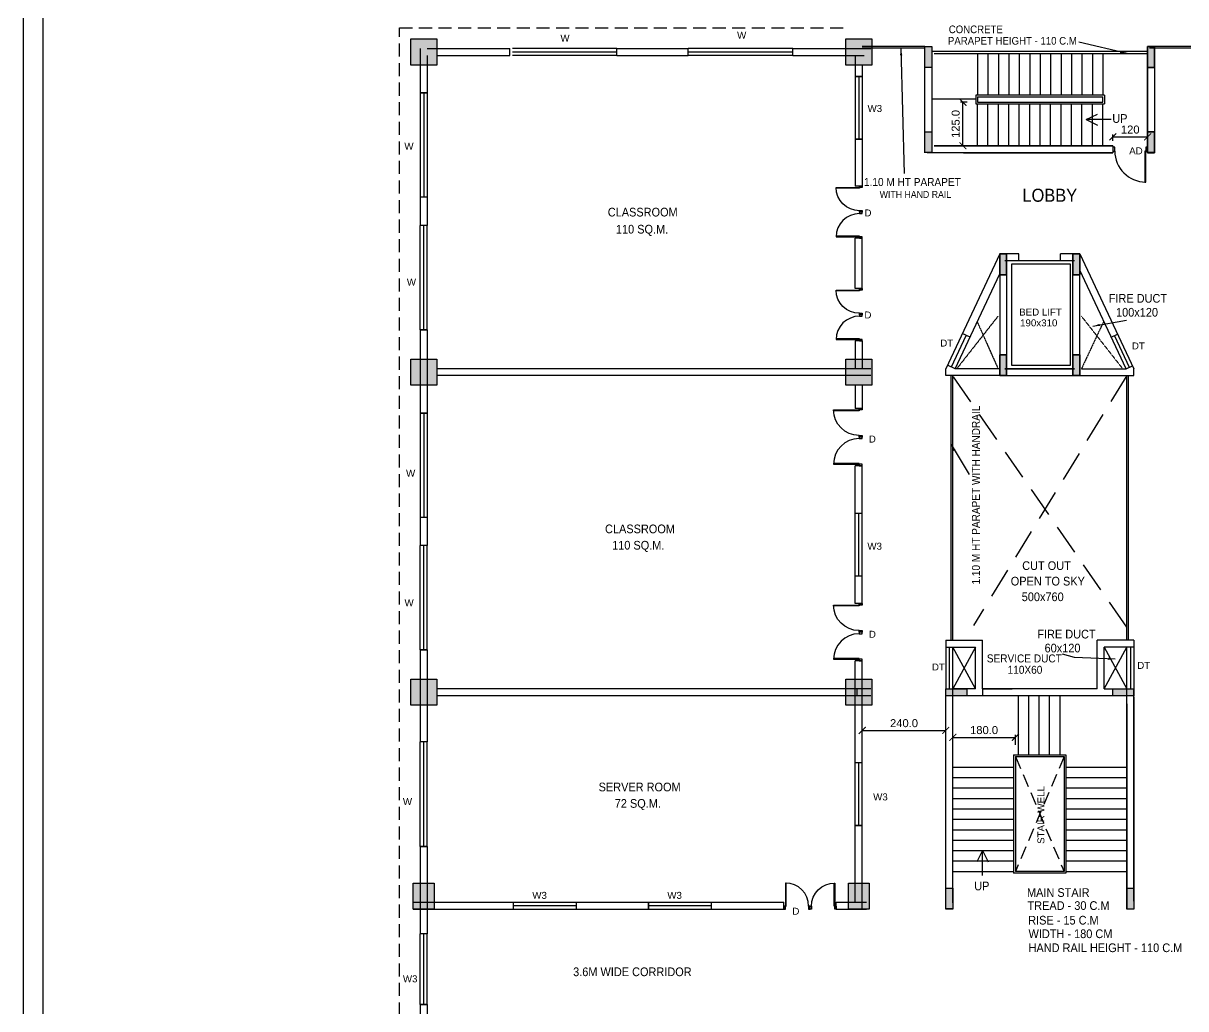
# Model space of a CAD drawing. Extents: x 53439 to 79867, y -144071 to -73305.
# Drawn here: x 58826 to 62166, y -98063 to -95231 of the extents above; entities that cross this region are included whole.
import ezdxf

# ---------------------------------------------------------------- set-up
doc = ezdxf.new("R2010")
doc.units = 0
doc.header["$LTSCALE"] = 0.1
doc.header["$MEASUREMENT"] = 0
doc.header["$PDMODE"] = 35
doc.header["$PDSIZE"] = -0.8
doc.linetypes.add('HIDDEN', pattern=[0.375, 0.25, -0.125])
doc.layers.get('0').update_dxf_attribs({"linetype": 'CONTINUOUS'})
doc.layers.get('DEFPOINTS').update_dxf_attribs({"linetype": 'CONTINUOUS'})
for name, color, linetype in [('BOR', 200, 'CONTINUOUS'), ('BOR1', 230, 'CONTINUOUS'), ('COR_HA', 40, 'CONTINUOUS'), ('DOOR', 30, 'CONTINUOUS'), ('HAT', 253, 'CONTINUOUS'), ('LAYER4', 130, 'CONTINUOUS'), ('STAIR', 142, 'CONTINUOUS'), ('TEXT', 7, 'CONTINUOUS'), ('TEXT-3', 130, 'CONTINUOUS'), ('THIN_HA', 253, 'CONTINUOUS'), ('WALL', 6, 'CONTINUOUS'), ('WIN', 102, 'CONTINUOUS')]:
    doc.layers.add(name, color=color, linetype=linetype)
doc.styles.add('1MM', font='arial.ttf')
doc.styles.add('DIM', font='arial.ttf', dxfattribs={"width": 0.7, "height": 1})
doc.styles.add('DUTCH', font='arial.ttf')
doc.dimstyles.new('KRI', dxfattribs={"dimtxt": 23, "dimasz": 20, "dimexe": 7, "dimexo": 0, "dimgap": 9, "dimtad": 1, "dimdec": 1, "dimzin": 1, "dimtxsty": '1MM', "dimblk": 'ARCHTICK', "dimcen": 0.5, "dimclrd": 252, "dimclre": 252, "dimclrt": 7, "dimaunit": 1, "dimadec": 8, "dimazin": 3, "dimtfac": 1, "dimtdec": 1, "dimtmove": 0, "dimatfit": 3})

# ---------------------------------------------------------------- blocks, each defined once
blk = doc.blocks.new('A$C764D24B9')
at = {"layer": 'DOOR'}
for points in [[(0.056, 0.111), (0.083, 0.111), (0.083, 1), (0.056, 1)], [(0, 0), (0.056, 0), (0.056, 0.111), (0, 0.111)], [(0.944, 0), (1, 0), (1, 0.111), (0.944, 0.111)]]:
    blk.add_lwpolyline(points, close=True, dxfattribs=at)
blk.add_arc((0.056, 0.111), 0.889, 0, 90, dxfattribs=at)
blk = doc.blocks.new('COL')
at = {"layer": 'LAYER4', "linetype": 'CONTINUOUS', "ltscale": 0.1}
blk.add_hatch(color=256, dxfattribs=at).paths.add_polyline_path([(3474.816, -1756.199), (3474.816, -1755.999), (3475.416, -1755.999), (3475.416, -1756.199)])
blk.add_lwpolyline([(3474.816, -1756.199), (3474.816, -1755.999), (3475.416, -1755.999), (3475.416, -1756.199)], close=True, dxfattribs=at)
blk = doc.blocks.new('HHRH')
at = {"layer": 'THIN_HA', "linetype": 'CONTINUOUS', "ltscale": 0.1}
blk.add_hatch(color=2, dxfattribs=at).paths.add_polyline_path([(-6923.03, -1177.102), (-6922.28, -1177.102), (-6922.28, -1177.852), (-6923.03, -1177.852)])
at = {"layer": 'THIN_HA', "color": 2, "linetype": 'CONTINUOUS', "ltscale": 0.1}
blk.add_lwpolyline([(-6923.03, -1177.102), (-6922.28, -1177.102), (-6922.28, -1177.852), (-6923.03, -1177.852)], close=True, dxfattribs=at)
blk = doc.blocks.new('HHYT')
at = {"layer": 'THIN_HA', "linetype": 'CONTINUOUS', "ltscale": 0.1}
blk.add_hatch(color=2, dxfattribs=at).paths.add_polyline_path([(-6922.955, -1152.844), (-6922.355, -1152.844), (-6922.355, -1153.594), (-6922.955, -1153.594)])
at = {"layer": 'THIN_HA', "color": 2, "linetype": 'CONTINUOUS', "ltscale": 0.1}
blk.add_lwpolyline([(-6922.955, -1152.844), (-6922.355, -1152.844), (-6922.355, -1153.594), (-6922.955, -1153.594)], close=True, dxfattribs=at)
blk = doc.blocks.new('HYTYH')
at = {"layer": 'THIN_HA', "linetype": 'CONTINUOUS', "ltscale": 0.1}
for points in [[(-6908.255, -1124.452), (-6908.055, -1124.452), (-6908.055, -1125.052), (-6908.255, -1125.052)], [(-6901.855, -1124.452), (-6901.655, -1124.452), (-6901.655, -1125.052), (-6901.855, -1125.052)], [(-6908.255, -1126.902), (-6908.055, -1126.902), (-6908.055, -1127.502), (-6908.255, -1127.502)], [(-6901.855, -1126.902), (-6901.655, -1126.902), (-6901.655, -1127.502), (-6901.855, -1127.502)], [(-6906.106, -1130.411), (-6905.906, -1130.411), (-6905.906, -1131.011), (-6906.106, -1131.011)], [(-6904.006, -1130.411), (-6903.806, -1130.411), (-6903.806, -1131.011), (-6904.006, -1131.011)], [(-6906.106, -1133.311), (-6905.906, -1133.311), (-6905.906, -1133.911), (-6906.106, -1133.911)], [(-6904.006, -1133.311), (-6903.806, -1133.311), (-6903.806, -1133.911), (-6904.006, -1133.911)], [(-6907.055, -1142.911), (-6907.055, -1143.111), (-6907.655, -1143.111), (-6907.655, -1142.911)], [(-6902.255, -1142.911), (-6902.255, -1143.111), (-6902.855, -1143.111), (-6902.855, -1142.911)], [(-6907.655, -1148.64), (-6907.455, -1148.64), (-6907.455, -1149.24), (-6907.655, -1149.24)], [(-6902.455, -1148.644), (-6902.255, -1148.644), (-6902.255, -1149.244), (-6902.455, -1149.244)]]:
    blk.add_hatch(color=2, dxfattribs=at).paths.add_polyline_path(points)
at = {"layer": 'THIN_HA', "color": 2, "linetype": 'CONTINUOUS', "ltscale": 0.1}
for points in [[(-6908.255, -1124.452), (-6908.055, -1124.452), (-6908.055, -1125.052), (-6908.255, -1125.052)], [(-6901.855, -1124.452), (-6901.655, -1124.452), (-6901.655, -1125.052), (-6901.855, -1125.052)], [(-6908.255, -1126.902), (-6908.055, -1126.902), (-6908.055, -1127.502), (-6908.255, -1127.502)], [(-6901.855, -1126.902), (-6901.655, -1126.902), (-6901.655, -1127.502), (-6901.855, -1127.502)], [(-6906.106, -1130.411), (-6905.906, -1130.411), (-6905.906, -1131.011), (-6906.106, -1131.011)], [(-6904.006, -1130.411), (-6903.806, -1130.411), (-6903.806, -1131.011), (-6904.006, -1131.011)], [(-6906.106, -1133.311), (-6905.906, -1133.311), (-6905.906, -1133.911), (-6906.106, -1133.911)], [(-6904.006, -1133.311), (-6903.806, -1133.311), (-6903.806, -1133.911), (-6904.006, -1133.911)], [(-6907.055, -1142.911), (-6907.055, -1143.111), (-6907.655, -1143.111), (-6907.655, -1142.911)], [(-6902.255, -1142.911), (-6902.255, -1143.111), (-6902.855, -1143.111), (-6902.855, -1142.911)], [(-6907.655, -1148.64), (-6907.455, -1148.64), (-6907.455, -1149.24), (-6907.655, -1149.24)], [(-6902.455, -1148.644), (-6902.255, -1148.644), (-6902.255, -1149.244), (-6902.455, -1149.244)]]:
    blk.add_lwpolyline(points, close=True, dxfattribs=at)
at = {"layer": 'THIN_HA', "color": 2, "linetype": 'CONTINUOUS'}
for name, p in [('HHRH', (0, 52.867)), ('HHRH', (12.5, 52.867)), ('HHRH', (0, 43.667)), ('HHRH', (12.5, 43.667)), ('HHRH', (0, 34.467)), ('HHRH', (12.5, 34.467)), ('HHYT', (0, 4.35)), ('HHYT', (12.5, 4.35))]:
    blk.add_blockref(name, p, dxfattribs=at)
blk = doc.blocks.new('_ARCHTICK')
at = {"layer": 'WALL', "color": 0, "const_width": 0.15}
blk.add_lwpolyline([(-0.5, -0.5), (0.5, 0.5)], dxfattribs=at)
blk = doc.blocks.new('*D250')
at = {"layer": 'DEFPOINTS', "color": 0, "linetype": 'CONTINUOUS', "ltscale": 0.1}
for p in [(61676.9, -97283.3), (61496.9, -97304.6, 0), (61676.9, -97304.6, 0)]:
    blk.add_point(p, dxfattribs=at)
at = {"layer": 'WALL', "color": 252, "linetype": 'CONTINUOUS', "ltscale": 0.1}
for p, q in [((61496.9, -97304.6), (61496.9, -97276.3)), ((61496.9, -97283.3), (61676.9, -97283.3)), ((61676.9, -97304.6), (61676.9, -97276.3))]:
    blk.add_line(p, q, dxfattribs=at)
at = {"layer": 'WALL', "color": 252, "linetype": 'CONTINUOUS', "ltscale": 0.1, "xscale": 20, "yscale": 20, "zscale": 20, "rotation": 180}
blk.add_blockref('_ARCHTICK', (61496.9, -97283.3), dxfattribs=at)
at = {"layer": 'WALL', "color": 252, "linetype": 'CONTINUOUS', "ltscale": 0.1, "xscale": 20, "yscale": 20, "zscale": 20}
blk.add_blockref('_ARCHTICK', (61676.9, -97283.3), dxfattribs=at)
at = {"layer": 'WALL', "color": 7, "linetype": 'CONTINUOUS', "ltscale": 0.1, "insert": (61586.9, -97262.6), "char_height": 23, "attachment_point": 5, "style": '1MM'}
blk.add_mtext('180.0', dxfattribs=at)
blk = doc.blocks.new('*D258')
at = {"layer": 'DEFPOINTS', "color": 0, "linetype": 'CONTINUOUS', "ltscale": 0.1}
for p in [(61236.9, -97265.9, 0), (61476.9, -97263.4), (61476.9, -97265.9, 0)]:
    blk.add_point(p, dxfattribs=at)
at = {"layer": 'WALL', "color": 252, "linetype": 'CONTINUOUS', "ltscale": 0.1}
for p, q in [((61236.9, -97265.9), (61236.9, -97256.4)), ((61236.9, -97263.4), (61476.9, -97263.4)), ((61476.9, -97265.9), (61476.9, -97256.4))]:
    blk.add_line(p, q, dxfattribs=at)
at = {"layer": 'WALL', "color": 252, "linetype": 'CONTINUOUS', "ltscale": 0.1, "xscale": 20, "yscale": 20, "zscale": 20, "rotation": 180}
blk.add_blockref('_ARCHTICK', (61236.9, -97263.4), dxfattribs=at)
at = {"layer": 'WALL', "color": 252, "linetype": 'CONTINUOUS', "ltscale": 0.1, "xscale": 20, "yscale": 20, "zscale": 20}
blk.add_blockref('_ARCHTICK', (61476.9, -97263.4), dxfattribs=at)
at = {"layer": 'WALL', "color": 7, "linetype": 'CONTINUOUS', "ltscale": 0.1, "insert": (61356.9, -97242.7), "char_height": 23, "attachment_point": 5, "style": '1MM'}
blk.add_mtext('240.0', dxfattribs=at)
blk = doc.blocks.new('*D244')
at = {"layer": 'DEFPOINTS', "color": 0, "linetype": 'CONTINUOUS', "ltscale": 0.1}
for p in [(62056.9, -95557.4), (61956.9, -95568.6), (62056.9, -95568.6)]:
    blk.add_point(p, dxfattribs=at)
at = {"layer": 'HAT', "color": 252, "ltscale": 0.1}
for p, q in [((61956.9, -95568.6), (61956.9, -95550.4)), ((61956.9, -95557.4), (62056.9, -95557.4)), ((62056.9, -95568.6), (62056.9, -95550.4))]:
    blk.add_line(p, q, dxfattribs=at)
at = {"layer": 'HAT', "color": 252, "linetype": 'CONTINUOUS', "ltscale": 0.1, "xscale": 20, "yscale": 20, "zscale": 20, "rotation": 180}
blk.add_blockref('_ARCHTICK', (61956.9, -95557.4), dxfattribs=at)
at = {"layer": 'HAT', "color": 252, "linetype": 'CONTINUOUS', "ltscale": 0.1, "xscale": 20, "yscale": 20, "zscale": 20}
blk.add_blockref('_ARCHTICK', (62056.9, -95557.4), dxfattribs=at)
at = {"layer": 'HAT', "color": 7, "linetype": 'CONTINUOUS', "ltscale": 0.1, "insert": (62006.9, -95536.6), "char_height": 23, "attachment_point": 5, "style": '1MM'}
blk.add_mtext('120', dxfattribs=at)
blk = doc.blocks.new('*D242')
at = {"layer": 'DEFPOINTS', "color": 0, "linetype": 'CONTINUOUS', "ltscale": 0.1}
for p in [(61526.2, -95457.9), (61541.2, -95457.9), (61541.2, -95582.9)]:
    blk.add_point(p, dxfattribs=at)
at = {"layer": 'WALL', "color": 252, "ltscale": 0.1}
for p, q in [((61538.7, -95457.9), (61519.2, -95457.9)), ((61526.2, -95582.9), (61526.2, -95457.9)), ((61538.7, -95582.9), (61519.2, -95582.9))]:
    blk.add_line(p, q, dxfattribs=at)
at = {"layer": 'WALL', "color": 252, "linetype": 'CONTINUOUS', "ltscale": 0.1, "xscale": 20, "yscale": 20, "zscale": 20}
for p, rotation in [((61526.2, -95457.9), 90), ((61526.2, -95582.9), 270)]:
    blk.add_blockref('_ARCHTICK', p, dxfattribs=dict(at, rotation=rotation))
at = {"layer": 'WALL', "color": 7, "linetype": 'CONTINUOUS', "ltscale": 0.1, "insert": (61505.4, -95520.4), "char_height": 23, "attachment_point": 5, "rotation": 90, "style": '1MM'}
blk.add_mtext('125.0', dxfattribs=at)

msp = doc.modelspace()

# ---------------------------------------------------------------- hatches: boundary and pattern name
at = {"layer": 'LAYER4', "linetype": 'CONTINUOUS', "ltscale": 0.1}
for points in [[(62056.95, -95357.88), (62076.95, -95357.88), (62076.95, -95297.88), (62056.95, -95297.88)], [(62056.95, -95602.88), (62076.95, -95602.88), (62076.95, -95542.88), (62056.95, -95542.88)], [(61631.81, -95953.71), (61651.81, -95953.71), (61651.81, -95893.71), (61631.81, -95893.71)], [(61841.81, -95953.71), (61861.81, -95953.71), (61861.81, -95893.71), (61841.81, -95893.71)], [(61631.81, -96243.71), (61651.81, -96243.71), (61651.81, -96183.71), (61631.81, -96183.71)], [(61841.81, -96243.71), (61861.81, -96243.71), (61861.81, -96183.71), (61841.81, -96183.71)]]:
    msp.add_hatch(color=256, dxfattribs=at).paths.add_polyline_path(points)

# ---------------------------------------------------------------- linework, layer by layer
at = {"layer": 'BOR'}
msp.add_lwpolyline([(75090.52, -94254.26), (58882.7, -94254.26), (58882.7, -102445.54), (75090.52, -102445.54)], close=True, dxfattribs=at)
at = {"layer": 'BOR1'}
msp.add_lwpolyline([(75147.05, -94197.74), (58826.17, -94197.74), (58826.17, -102502.07), (75147.05, -102502.07)], close=True, dxfattribs=at)
at = {"layer": 'COR_HA', "linetype": 'CONTINUOUS', "ltscale": 0.1}
for p, q in [((61036.95, -95323.71), (61036.95, -95303.71)), ((61236.95, -95384.43, -2.94), (61216.95, -95384.43, -2.94)), ((61236.95, -95384.43, 2.94), (61216.95, -95384.43, 2.94)), ((59966.95, -95431.21, 2.94), (59986.95, -95431.21, 2.94)), ((61216.95, -95564.43, 0), (61236.95, -95564.43, 0)), ((59966.95, -96112.21, 2.94), (59986.95, -96112.21, 2.94)), ((59966.95, -96351.21, 2.94), (59986.95, -96351.21, 2.94)), ((59966.95, -97032.21, 2.94), (59986.95, -97032.21, 2.94)), ((61216.95, -97536.63, 2.94), (61236.95, -97536.63, 2.94)), ((59966.95, -97596.63, 2.94), (59986.95, -97596.63, 2.94)), ((59966.95, -98051.62, 2.94), (59986.95, -98051.62, 2.94))]:
    msp.add_line(p, q, dxfattribs=at)
msp.add_lwpolyline([(61666.41, -95922.18), (61834.74, -95922.18), (61834.74, -96214.34), (61666.41, -96214.34)], close=True, dxfattribs=at)
at = {"layer": 'DOOR', "linetype": 'HIDDEN', "ltscale": 1500}
for p, q in [((59906.95, -95243.71, 0), (61189.45, -95243.71)), ((59906.95, -100670.38), (59906.95, -95243.71, 0))]:
    msp.add_line(p, q, dxfattribs=at)
at = {"layer": 'DOOR', "linetype": 'CONTINUOUS', "ltscale": 0.1}
for p, q in [((61933.2, -95437.88), (61933.2, -95462.88)), ((61671.95, -97333.71, 0), (61671.95, -97673.71, 0)), ((61671.95, -97333.71, 0), (61821.95, -97333.71, 0)), ((61821.95, -97333.71, 0), (61821.95, -97673.71, 0)), ((61676.95, -97338.71, 0), (61676.95, -97668.71, 0)), ((61676.95, -97338.71, 0), (61816.95, -97338.71, 0)), ((61816.95, -97338.71, 0), (61816.95, -97668.71, 0)), ((61821.95, -97673.71, 0), (61671.95, -97673.71, 0)), ((61816.95, -97668.71, 0), (61676.95, -97668.71, 0))]:
    msp.add_line(p, q, dxfattribs=at)
for points in [[(61933.2, -95437.88), (61563.2, -95437.88), (61563.2, -95462.88), (61933.2, -95462.88)], [(61568.2, -95442.88), (61928.2, -95442.88)], [(61568.2, -95442.88), (61568.2, -95457.88)], [(61568.2, -95457.88), (61928.2, -95457.88)], [(61928.2, -95457.88), (61928.2, -95442.88)]]:
    msp.add_lwpolyline(points, dxfattribs=at)
at = {"layer": 'DOOR', "linetype": 'HIDDEN', "ltscale": 1500}
for points in [[(61816.95, -97338.71), (61676.95, -97668.71)], [(61676.95, -97338.71), (61816.95, -97668.71)]]:
    msp.add_lwpolyline(points, dxfattribs=at)
at = {"layer": 'LAYER4', "linetype": 'CONTINUOUS', "ltscale": 0.1}
for p, q in [((61416.95, -95302.88), (61236.95, -95302.88, 0)), ((61528.2, -95602.88, 0), (61956.95, -95602.88, 0)), ((61492.95, -96218.5, 0), (61535.49, -96128, 0)), ((61961.36, -96128.96, 0), (62003.9, -96219.46, 0)), ((61491.95, -97003.71, 0), (61491.95, -96243.71, 0)), ((61496.95, -97003.71, 0), (61496.95, -96243.71, 0)), ((61496.95, -97003.71, 0), (61496.95, -96243.71, 0)), ((61996.95, -97003.71, 0), (61996.95, -96243.71, 0)), ((61996.95, -97003.71, 0), (61996.95, -96243.71, 0)), ((62001.95, -97003.71, 0), (62001.95, -96243.71, 0)), ((61561.95, -97143.71, 0), (61496.95, -97023.71, 0)), ((61561.95, -97023.71, 0), (61496.95, -97143.71, 0)), ((61931.95, -97143.71, 0), (61996.95, -97023.71, 0)), ((61931.95, -97023.71, 0), (61996.95, -97143.71, 0)), ((61996.95, -97634.08, 0), (61996.95, -97023.71, 0)), ((62016.95, -97166.68, 0), (62016.95, -97777.05, 0)), ((61996.95, -97186.68, 0), (61996.95, -97777.05, 0)), ((61496.95, -97777.05, 0), (61476.95, -97777.05, 0))]:
    msp.add_line(p, q, dxfattribs=at)
at = {"layer": 'LAYER4', "color": 1, "linetype": 'HIDDEN', "ltscale": 35}
for p, q in [((61626.81, -96073.23, 0), (61508.66, -96223.71, 0)), ((61567.16, -96089.18, 0), (61627.09, -96223.71, 0)), ((61866.81, -96073.23, 0), (61984.97, -96223.71, 0)), ((61930.84, -96087.26, 0), (61866.81, -96223.71, 0))]:
    msp.add_line(p, q, dxfattribs=at)
at = {"layer": 'LAYER4', "color": 1, "linetype": 'HIDDEN', "ltscale": 3500}
for p, q in [((61996.95, -96967.05, 0), (61496.95, -96243.71, 0)), ((61996.95, -96243.71, 0), (61556.95, -96961.68, 0))]:
    msp.add_line(p, q, dxfattribs=at)
at = {"layer": 'LAYER4', "linetype": 'CONTINUOUS', "ltscale": 0.1}
for points in [[(61416.95, -95297.88), (61236.95, -95297.88)], [(61436.95, -95310.88), (62056.95, -95310.88)], [(61443.2, -95317.88), (62056.95, -95317.88)], [(62056.95, -95357.88), (62076.95, -95357.88), (62076.95, -95297.88), (62056.95, -95297.88), (62056.95, -95357.88)], [(62056.95, -95602.88), (62076.95, -95602.88), (62076.95, -95542.88), (62056.95, -95542.88), (62056.95, -95602.88)], [(61631.81, -95953.71), (61651.81, -95953.71), (61651.81, -95893.71), (61631.81, -95893.71), (61631.81, -95953.71)], [(61841.81, -95953.71), (61861.81, -95953.71), (61861.81, -95893.71), (61841.81, -95893.71), (61841.81, -95953.71)], [(61631.81, -96243.71), (61651.81, -96243.71), (61651.81, -96183.71), (61631.81, -96183.71), (61631.81, -96243.71)], [(61841.81, -96243.71), (61861.81, -96243.71), (61861.81, -96183.71), (61841.81, -96183.71), (61841.81, -96243.71)], [(61486.41, -97023.71), (61486.41, -97143.71)], [(62016.95, -97023.71), (61996.95, -97023.71)], [(62008.05, -97023.71), (62008.05, -97143.71)]]:
    msp.add_lwpolyline(points, dxfattribs=at)
at = {"layer": 'LAYER4', "linetype": 'CONTINUOUS', "ltscale": 0.1, "elevation": 0}
for points in [[(62256.95, -95297.88), (62061.95, -95297.88)], [(62256.95, -95302.88), (62061.95, -95302.88)]]:
    msp.add_lwpolyline(points, dxfattribs=at)
at = {"layer": 'STAIR', "linetype": 'CONTINUOUS', "ltscale": 0.1}
for p, q in [((61563.2, -95449.33, 0), (61436.95, -95449.33, 0)), ((61685.39, -97333.71, 0), (61685.39, -97163.71, 0)), ((61715.39, -97333.71, 0), (61715.39, -97163.71, 0)), ((61745.39, -97333.71, 0), (61745.39, -97163.71, 0)), ((61775.39, -97333.71, 0), (61775.39, -97163.71, 0)), ((61805.39, -97333.71, 0), (61805.39, -97163.71, 0)), ((61496.95, -97368.71, 0), (61671.95, -97368.71, 0)), ((61496.95, -97398.71, 0), (61671.95, -97398.71, 0)), ((61821.95, -97368.71, 0), (61996.95, -97368.71, 0)), ((61821.95, -97398.71, 0), (61996.95, -97398.71, 0)), ((61496.95, -97428.71, 0), (61671.95, -97428.71, 0)), ((61821.95, -97428.71, 0), (61996.95, -97428.71, 0)), ((61496.95, -97458.71, 0), (61671.95, -97458.71, 0)), ((61821.95, -97458.71, 0), (61996.95, -97458.71, 0)), ((61496.95, -97488.71, 0), (61671.95, -97488.71, 0)), ((61821.95, -97488.71, 0), (61996.95, -97488.71, 0)), ((61496.95, -97518.71, 0), (61671.95, -97518.71, 0)), ((61821.95, -97518.71, 0), (61996.95, -97518.71, 0)), ((61496.95, -97548.71, 0), (61671.95, -97548.71, 0)), ((61821.95, -97548.71, 0), (61996.95, -97548.71, 0)), ((61496.95, -97578.71, 0), (61671.95, -97578.71, 0)), ((61821.95, -97578.71, 0), (61996.95, -97578.71, 0)), ((61496.95, -97608.71, 0), (61671.95, -97608.71, 0)), ((61821.95, -97608.71, 0), (61996.95, -97608.71, 0)), ((61496.95, -97638.71, 0), (61671.95, -97638.71, 0)), ((61821.95, -97638.71, 0), (61996.95, -97638.71, 0)), ((61496.95, -97668.71, 0), (61671.95, -97668.71, 0)), ((61821.95, -97668.71, 0), (61996.95, -97668.71, 0))]:
    msp.add_line(p, q, dxfattribs=at)
for points in [[(61568.2, -95317.88), (61568.2, -95437.88)], [(61598.2, -95317.88), (61598.2, -95437.88)], [(61628.2, -95317.88), (61628.2, -95437.88)], [(61658.2, -95317.88), (61658.2, -95437.88)], [(61688.2, -95317.88), (61688.2, -95437.88)], [(61718.2, -95317.88), (61718.2, -95437.88)], [(61748.2, -95317.88), (61748.2, -95437.88)], [(61778.2, -95317.88), (61778.2, -95437.88)], [(61808.2, -95317.88), (61808.2, -95437.88)], [(61838.2, -95317.88), (61838.2, -95437.88)], [(61868.2, -95317.88), (61868.2, -95437.88)], [(61898.2, -95317.88), (61898.2, -95437.88)], [(61928.2, -95317.88), (61928.2, -95437.88)], [(61568.2, -95582.88), (61568.2, -95462.88)], [(61598.2, -95582.88), (61598.2, -95462.88)], [(61628.2, -95582.88), (61628.2, -95462.88)], [(61658.2, -95582.88), (61658.2, -95462.88)], [(61688.2, -95582.88), (61688.2, -95462.88)], [(61718.2, -95582.88), (61718.2, -95462.88)], [(61748.2, -95582.88), (61748.2, -95462.88)], [(61778.2, -95582.88), (61778.2, -95462.88)], [(61808.2, -95582.88), (61808.2, -95462.88)], [(61838.2, -95582.88), (61838.2, -95462.88)], [(61868.2, -95582.88), (61868.2, -95462.88)], [(61898.2, -95582.88), (61898.2, -95462.88)], [(61928.2, -95582.88), (61928.2, -95462.88)]]:
    msp.add_lwpolyline(points, dxfattribs=at)
at = {"layer": 'WALL', "linetype": 'CONTINUOUS', "ltscale": 0.1}
for p, q in [((59966.95, -95303.71), (59966.95, -95431.21)), ((59986.95, -95303.71, 0), (60224.45, -95303.71, 0)), ((59986.95, -95323.71), (59986.95, -95431.21)), ((60014.45, -95323.71, 0), (60224.45, -95323.71, 0)), ((60064.45, -95303.71, 0), (60224.45, -95303.71, 0)), ((60069.45, -95323.71, 0), (60224.45, -95323.71, 0)), ((60224.45, -95323.71), (60224.45, -95303.71)), ((60531.95, -95303.71, 0), (60736.95, -95303.71, 0)), ((60531.95, -95303.71, 0), (60736.95, -95303.71, 0)), ((60531.95, -95303.71, 0), (60736.95, -95303.71, 0)), ((60531.95, -95323.71), (60531.95, -95303.71)), ((60531.95, -95303.71, 0), (60736.95, -95303.71, 0)), ((60531.95, -95323.71, 0), (60736.95, -95323.71, 0)), ((60531.95, -95323.71, 0), (60736.95, -95323.71, 0)), ((60531.95, -95323.71, 0), (60736.95, -95323.71, 0)), ((60576.95, -95303.71, 0), (60736.95, -95303.71, 0)), ((60581.95, -95323.71, 0), (60736.95, -95323.71, 0)), ((60736.95, -95323.71), (60736.95, -95303.71)), ((61036.95, -95303.71, 0), (61261.95, -95303.71, 0)), ((61036.95, -95303.71, 0), (61241.95, -95303.71, 0)), ((61036.95, -95303.71, 0), (61261.95, -95303.71, 0)), ((61036.95, -95323.71), (61036.95, -95303.71)), ((61036.95, -95323.71, 0), (61241.95, -95323.71, 0)), ((61036.95, -95323.71, 0), (61216.95, -95323.71, 0)), ((61216.95, -95323.71, 0), (61216.95, -95384.43)), ((62056.95, -95297.88, 0), (62056.95, -95602.88, 0)), ((62056.95, -95602.88, 0), (62056.95, -95317.88, 0)), ((62076.95, -95297.88, 0), (62076.95, -95602.88, 0)), ((61236.95, -95351.21), (61236.95, -95384.43)), ((61416.95, -95602.88), (61416.95, -95357.88)), ((61236.95, -95384.43, 2.94), (61216.95, -95384.43, 2.94)), ((61216.95, -95384.43), (61236.95, -95384.43)), ((61216.95, -95384.43), (61236.95, -95384.43)), ((61236.95, -95384.43), (61216.95, -95384.43)), ((59986.95, -95431.21, 0), (59966.95, -95431.21, 0)), ((59986.95, -95431.21, 0), (59966.95, -95431.21, 0)), ((59966.95, -95431.21, 0), (59986.95, -95431.21, 0)), ((61880.48, -95507.76), (61912.98, -95491.76)), ((61951.98, -95507.76), (61880.48, -95507.76)), ((61880.48, -95507.76), (61912.98, -95523.76)), ((61216.95, -95564.43), (61216.95, -95698.71)), ((61236.95, -95564.43, 2.94), (61216.95, -95564.43, 2.94)), ((61236.95, -95564.43), (61236.95, -95698.71)), ((61956.95, -95582.88), (61443.2, -95582.88)), ((61443.2, -95582.88), (61956.95, -95582.88)), ((61956.95, -95582.88, 0), (61956.95, -95602.88, 0)), ((61956.95, -95602.88), (61423.2, -95602.88)), ((62076.95, -95602.88, 0), (62056.95, -95602.88, 0)), ((62076.95, -95602.88, 0), (62056.95, -95602.88, 0)), ((62076.95, -95602.88, 0), (62056.95, -95602.88, 0)), ((59966.95, -95731.21), (59966.95, -95812.21)), ((59966.95, -95731.21), (59966.95, -95812.21)), ((59986.95, -95731.21, 0), (59966.95, -95731.21, 0)), ((59986.95, -95731.21), (59986.95, -95812.21)), ((59986.95, -95731.21), (59986.95, -95812.21)), ((59986.95, -95812.21, 0), (59966.95, -95812.21, 0)), ((59986.95, -95812.21, 0), (59966.95, -95812.21, 0)), ((61216.95, -95993.71, 0), (61216.95, -95848.71, 0)), ((61236.95, -95993.71, 0), (61236.95, -95848.71, 0)), ((61632.09, -95893.71, 0), (61476.95, -96223.71, 0)), ((61641.57, -95893.71, 0), (61632.09, -95893.71, 0)), ((61686.95, -95893.71), (61636.57, -95893.71)), ((61651.81, -95893.71, 0), (61651.81, -95913.71, 0)), ((61857.33, -95893.71), (61806.95, -95893.71)), ((61861.81, -95893.71), (61852.33, -95893.71)), ((61861.81, -95893.71, 0), (62016.95, -96223.71, 0)), ((61846.81, -95913.71), (61646.81, -95913.71)), ((61651.81, -95913.71), (61651.81, -96243.71)), ((61651.81, -95923.71, 0), (61651.81, -96223.71, 0)), ((61841.81, -96223.71, 0), (61841.81, -95923.71, 0)), ((61861.81, -96223.71, 0), (61861.81, -95950.8, 0)), ((59966.95, -96112.21), (59966.95, -96351.21)), ((59986.95, -96112.21, 0), (59966.95, -96112.21, 0)), ((59986.95, -96112.21, 0), (59966.95, -96112.21, 0)), ((59986.95, -96112.21, 0), (59966.95, -96112.21, 0)), ((59966.95, -96112.21, 0), (59986.95, -96112.21, 0)), ((59986.95, -96112.21), (59986.95, -96351.21)), ((61546.59, -96133.22, 0), (61524.4, -96122.78, 0)), ((61952.31, -96133.22, 0), (61970.41, -96124.71, 0)), ((61216.95, -96143.71), (61216.95, -96223.71)), ((61236.95, -96143.71), (61236.95, -96223.71)), ((61241.95, -96223.71, 0), (60014.45, -96223.71, 0)), ((61087.36, -96223.71, 0), (60026.95, -96223.71, 0)), ((61241.95, -96223.71, 0), (60026.95, -96223.71, 0)), ((61261.95, -96223.71, 0), (60026.95, -96223.71, 0)), ((61087.36, -96223.71, 0), (60026.95, -96223.71, 0)), ((61504.04, -96223.71, 0), (61481.85, -96213.28, 0)), ((61631.81, -96223.71), (61631.81, -96243.71)), ((61846.81, -96223.71, 0), (61646.81, -96223.71, 0)), ((61646.81, -96223.71, 0), (61846.81, -96223.71, 0)), ((61994.86, -96223.71, 0), (62012.95, -96215.21, 0)), ((62016.95, -96243.71, 0), (62016.95, -96223.71, 0)), ((61261.95, -96243.71, 0), (60014.45, -96243.71, 0)), ((61261.95, -96243.71, 0), (60026.95, -96243.71, 0)), ((61241.95, -96243.71, 0), (60026.95, -96243.71, 0)), ((61636.57, -96243.71, 0), (61866.95, -96243.71, 0)), ((61216.95, -96271.21, 0), (61216.95, -96337.73, 0)), ((61236.95, -96271.21, 0), (61236.95, -96337.73, 0)), ((59986.95, -96351.21, 0), (59966.95, -96351.21, 0)), ((59986.95, -96351.21, 0), (59966.95, -96351.21, 0)), ((59966.95, -96351.21, 0), (59986.95, -96351.21, 0)), ((61216.95, -96639.67, 0), (61216.95, -96502.73, 0)), ((61236.95, -96639.67, 0), (61236.95, -96502.73, 0)), ((59966.95, -96651.21), (59966.95, -96732.21)), ((59966.95, -96651.21), (59966.95, -96732.21)), ((59966.95, -96651.21), (59966.95, -96732.21)), ((59986.95, -96651.21, 0), (59966.95, -96651.21, 0)), ((59986.95, -96651.21), (59986.95, -96732.21)), ((59986.95, -96651.21), (59986.95, -96732.21)), ((59986.95, -96651.21), (59986.95, -96732.21)), ((61236.95, -96639.67, 2.94), (61216.95, -96639.67, 2.94)), ((59986.95, -96732.21, 0), (59966.95, -96732.21, 0)), ((59986.95, -96732.21, 0), (59966.95, -96732.21, 0)), ((61216.95, -96898.71, 0), (61216.95, -96819.67, 0)), ((61236.95, -96819.67, 0), (61216.95, -96819.67, 0)), ((61236.95, -96898.71, 0), (61236.95, -96819.67, 0)), ((59966.95, -97032.21), (59966.95, -97296.63)), ((59986.95, -97032.21, 0), (59966.95, -97032.21, 0)), ((59986.95, -97032.21, 0), (59966.95, -97032.21, 0)), ((59986.95, -97032.21, 0), (59966.95, -97032.21, 0)), ((59966.95, -97032.21, 0), (59986.95, -97032.21, 0)), ((59986.95, -97032.21), (59986.95, -97296.63)), ((61476.95, -97003.71, 0), (61581.95, -97003.71, 0)), ((61476.95, -97003.71, 0), (61476.95, -97143.71, 0)), ((61476.95, -97023.71, 0), (61561.95, -97023.71, 0)), ((61496.95, -97163.71, 0), (61496.95, -97023.71, 0)), ((61496.95, -97143.71, 0), (61496.95, -97023.71, 0)), ((61561.95, -97143.71, 0), (61561.95, -97023.71, 0)), ((61561.95, -97143.71, 0), (61561.95, -97023.71, 0)), ((61581.95, -97143.71, 0), (61581.95, -97003.71, 0)), ((61911.95, -97143.71, 0), (61911.95, -97003.71, 0)), ((62016.95, -97003.71, 0), (61911.95, -97003.71, 0)), ((61931.95, -97143.71, 0), (61931.95, -97023.71, 0)), ((62016.95, -97023.71, 0), (61931.95, -97023.71, 0)), ((61931.95, -97143.71, 0), (61931.95, -97023.71, 0)), ((61996.95, -97163.71, 0), (61996.95, -97023.71, 0)), ((61996.95, -97143.71, 0), (61996.95, -97023.71, 0)), ((62016.95, -97003.71, 0), (62016.95, -97143.71, 0)), ((61216.95, -97356.63, 0), (61216.95, -97063.71, 0)), ((61236.95, -97356.63, 0), (61236.95, -97063.71, 0)), ((61087.36, -97143.71, 0), (60014.45, -97143.71, 0)), ((61241.95, -97143.71, 0), (60014.45, -97143.71, 0)), ((61261.95, -97143.71, 0), (60014.45, -97143.71, 0)), ((61087.36, -97143.71, 0), (60014.45, -97143.71, 0)), ((61241.95, -97143.71, 0), (60014.45, -97143.71, 0)), ((61261.95, -97163.71, 0), (60014.45, -97163.71, 0)), ((61241.95, -97163.71, 0), (60014.45, -97163.71, 0)), ((61261.95, -97163.71, 0), (60014.45, -97163.71, 0)), ((61221.28, -97143.71), (61221.28, -97163.71)), ((61476.95, -97758.71, 0), (61476.95, -97143.71, 0)), ((61561.95, -97143.71, 0), (61496.95, -97143.71, 0)), ((61496.95, -97758.71, 0), (61496.95, -97163.71, 0)), ((61996.95, -97163.71, 0), (61496.95, -97163.71, 0)), ((61911.95, -97143.71, 0), (61581.95, -97143.71, 0)), ((61581.95, -97143.71, 0), (61581.95, -97163.71, 0)), ((61581.95, -97143.71, 0), (61667.36, -97143.71, 0)), ((61931.95, -97143.71, 0), (61996.95, -97143.71, 0)), ((61996.95, -97772.05, 0), (61996.95, -97161.68, 0)), ((62016.95, -97754.08, 0), (62016.95, -97143.71, 0)), ((61996.95, -97186.68, 0), (61996.95, -97777.05, 0)), ((59986.95, -97296.63, 0), (59966.95, -97296.63, 0)), ((59986.95, -97296.63, 0), (59966.95, -97296.63, 0)), ((59986.95, -97296.63, 0), (59966.95, -97296.63, 0)), ((61236.95, -97356.63, 2.94), (61216.95, -97356.63, 2.94)), ((61216.95, -97757.05, 2.94), (61216.95, -97536.63, 2.94)), ((61236.95, -97536.63, 2.94), (61216.95, -97536.63, 2.94)), ((61236.95, -97536.63, 0), (61216.95, -97536.63, 0)), ((61236.95, -97536.63, 0), (61216.95, -97536.63, 0)), ((61236.95, -97536.63, 0), (61216.95, -97536.63, 0)), ((61236.95, -97536.63, 0), (61216.95, -97536.63, 0)), ((61216.95, -97536.63, 0), (61236.95, -97536.63, 0)), ((61236.95, -97777.05, 2.94), (61236.95, -97536.63, 2.94)), ((59966.95, -97596.63), (59966.95, -97847.78)), ((59986.95, -97596.63, 0), (59966.95, -97596.63, 0)), ((59986.95, -97596.63, 0), (59966.95, -97596.63, 0)), ((59986.95, -97596.63, 0), (59966.95, -97596.63, 0)), ((59986.95, -97596.63, 0), (59966.95, -97596.63, 0)), ((59966.95, -97596.63, 0), (59986.95, -97596.63, 0)), ((59986.95, -97596.63), (59986.95, -97847.78)), ((61582.57, -97608.69), (61566.57, -97641.19)), ((61582.57, -97680.19), (61582.57, -97608.69)), ((61582.57, -97608.69), (61598.57, -97641.19)), ((59946.95, -97757.05, 0), (60234.95, -97757.05, 0)), ((60414.95, -97757.05, 0), (60622.95, -97757.05, 0)), ((60414.95, -97757.05, 0), (60622.95, -97757.05, 0)), ((60414.95, -97757.05, 0), (60414.95, -97777.05, 0)), ((60414.95, -97757.05, 0), (60414.95, -97777.05, 0)), ((60622.95, -97757.05, 0), (60622.95, -97777.05, 0)), ((60622.95, -97757.05, 0), (60622.95, -97777.05, 0)), ((60802.95, -97757.05, 0), (61011.95, -97757.05, 0)), ((60802.95, -97757.05, 0), (61011.95, -97757.05, 0)), ((60802.95, -97757.05, 0), (60802.95, -97777.05, 0)), ((60802.95, -97757.05, 0), (60802.95, -97777.05, 0)), ((61011.95, -97777.05), (61011.95, -97757.05)), ((61161.95, -97757.05), (61249.45, -97757.05)), ((61161.95, -97757.05), (61249.45, -97757.05)), ((61161.95, -97777.05), (61161.95, -97757.05)), ((59946.95, -97777.05, 0), (60234.95, -97777.05, 0)), ((59946.95, -97777.05, 0), (59991.95, -97777.05, 0)), ((60414.95, -97777.05, 0), (60622.95, -97777.05, 0)), ((60802.95, -97777.05, 0), (61011.95, -97777.05, 0)), ((61161.95, -97777.05), (61249.45, -97777.05)), ((59986.95, -97847.78, 0), (59966.95, -97847.78, 0)), ((59986.95, -97847.78, 0), (59966.95, -97847.78, 0)), ((59986.95, -97847.78, 0), (59966.95, -97847.78, 0)), ((59966.95, -98051.62), (59966.95, -98137.05)), ((59986.95, -98051.62, 0), (59966.95, -98051.62, 0)), ((59986.95, -98051.62, 0), (59966.95, -98051.62, 0)), ((59986.95, -98051.62, 0), (59966.95, -98051.62, 0)), ((59986.95, -98051.62, 0), (59966.95, -98051.62, 0)), ((59966.95, -98051.62, 0), (59986.95, -98051.62, 0)), ((59986.95, -98051.62), (59986.95, -98137.05))]:
    msp.add_line(p, q, dxfattribs=at)
for points in [[(61436.95, -95357.88), (61436.95, -95582.88)], [(61686.95, -95913.71), (61686.95, -95893.71)], [(61806.95, -95913.71), (61806.95, -95893.71)], [(61632.09, -96223.71), (61504.04, -96223.71), (61632.09, -95950.8), (61631.81, -96223.71)], [(61866.81, -96223.71), (61994.86, -96223.71), (61861.81, -95940.14)], [(61236.95, -95993.71), (61216.95, -95993.71)], [(61236.95, -96143.71), (61216.95, -96143.71)], [(61636.57, -96243.71), (61476.95, -96243.71), (61476.95, -96223.71)], [(61626.81, -96223.71), (61522.19, -96223.71)], [(61866.95, -96243.71), (62016.95, -96243.71)], [(61236.95, -96898.71), (61216.95, -96898.71)], [(61236.95, -97063.71), (61216.95, -97063.71)], [(60234.95, -97777.05), (60234.95, -97757.05)], [(60622.95, -97777.05), (60622.95, -97757.05)]]:
    msp.add_lwpolyline(points, dxfattribs=at)
at = {"layer": 'WALL', "linetype": 'CONTINUOUS', "ltscale": 0.1, "elevation": 0}
for points in [[(61236.95, -95698.71), (61216.95, -95698.71)], [(61236.95, -95848.71), (61216.95, -95848.71)], [(61236.95, -96337.73), (61216.95, -96337.73)], [(61236.95, -96502.73), (61216.95, -96502.73)]]:
    msp.add_lwpolyline(points, dxfattribs=at)
at = {"layer": 'WIN'}
for p, q in [((60531.95, -95303.71, 0), (60231.95, -95303.71, 0)), ((60531.95, -95313.71, 0), (60231.95, -95313.71, 0)), ((60531.95, -95323.71, 0), (60231.95, -95323.71, 0)), ((61036.95, -95303.71, 0), (60736.95, -95303.71, 0)), ((61036.95, -95313.71, 0), (60736.95, -95313.71, 0)), ((61036.95, -95323.71, 0), (60736.95, -95323.71, 0)), ((61216.95, -95384.43), (61216.95, -95564.43)), ((61226.95, -95384.43), (61226.95, -95564.43)), ((61236.95, -95384.43), (61236.95, -95564.43)), ((59966.95, -95431.21, 0), (59966.95, -95731.21, 0)), ((59976.95, -95431.21, 0), (59976.95, -95731.21, 0)), ((59986.95, -95431.21, 0), (59986.95, -95731.21, 0)), ((59966.95, -96112.21, 0), (59966.95, -95812.21, 0)), ((59976.95, -96112.21, 0), (59976.95, -95812.21, 0)), ((59986.95, -96112.21, 0), (59986.95, -95812.21, 0)), ((59966.95, -96351.21, 0), (59966.95, -96651.21, 0)), ((59976.95, -96351.21, 0), (59976.95, -96651.21, 0)), ((59986.95, -96351.21, 0), (59986.95, -96651.21, 0)), ((61216.95, -96819.67, 0), (61216.95, -96639.67, 0)), ((61226.95, -96819.67, 0), (61226.95, -96639.67, 0)), ((61236.95, -96819.67, 0), (61236.95, -96639.67, 0)), ((59966.95, -97032.21, 0), (59966.95, -96732.21, 0)), ((59976.95, -97032.21, 0), (59976.95, -96732.21, 0)), ((59986.95, -97032.21, 0), (59986.95, -96732.21, 0)), ((59966.95, -97596.63, 0), (59966.95, -97296.63, 0)), ((59976.95, -97596.63, 0), (59976.95, -97296.63, 0)), ((59986.95, -97596.63, 0), (59986.95, -97296.63, 0)), ((61216.95, -97536.63, 2.94), (61216.95, -97356.63, 2.94)), ((61226.95, -97536.63, 0), (61226.95, -97356.63, 0)), ((61236.95, -97536.63, 0), (61236.95, -97356.63, 0)), ((60234.95, -97757.05, 0), (60414.95, -97757.05, 0)), ((60234.95, -97767.05, 0), (60414.95, -97767.05, 0)), ((60622.95, -97757.05, 0), (60802.95, -97757.05, 0)), ((60622.95, -97767.05, 0), (60802.95, -97767.05, 0)), ((60234.95, -97777.05, 0), (60414.95, -97777.05, 0)), ((60622.95, -97777.05, 0), (60802.95, -97777.05, 0)), ((59966.95, -98051.62, 0), (59966.95, -97847.78, 0)), ((59976.95, -98051.62, 0), (59976.95, -97847.78, 0)), ((59986.95, -98051.62, 0), (59986.95, -97847.78, 0))]:
    msp.add_line(p, q, dxfattribs=at)

# ---------------------------------------------------------------- block references
at = {"layer": 'LAYER4', "linetype": 'CONTINUOUS', "extrusion": (0, 0, -1), "xscale": -100, "yscale": 100, "zscale": -100}
for p, rotation in [((-409018.51, -272763.58, 0), 180), ((-409498.51, -272763.58, 0), 180), ((-237096.82, 249764.88, 0), 90), ((-237616.82, 249764.88, 0), 90)]:
    msp.add_blockref('COL', p, dxfattribs=dict(at, rotation=rotation))
at = {"layer": 'THIN_HA', "color": 2, "linetype": 'CONTINUOUS', "xscale": 100, "yscale": 100, "zscale": 100}
msp.add_blockref('HYTYH', (752242.42, 17147.37), dxfattribs=at)
at = {"layer": 'WALL', "linetype": 'CONTINUOUS', "ltscale": 0.1}
for p, xscale, yscale, zscale, rotation in [((62056.95, -95587.26, 0), 100, 100, 100, 180), ((61236.95, -95848.71, 0), 75.00000000106229, 75.00000000106229, 75.00000000106229, 90), ((61236.95, -96143.71), 75.00000000106229, 75.00000000106229, 75.00000000106229, 90), ((61236.95, -96502.73, 0), 82.50000000116415, 82.50000000116415, 82.50000000116415, 90), ((61236.95, -97063.71, 0), 82.50000000116415, 82.50000000116415, 82.50000000116415, 90)]:
    msp.add_blockref('A$C764D24B9', p, dxfattribs=dict(at, xscale=xscale, yscale=yscale, zscale=zscale, rotation=rotation))
at = {"layer": 'WALL', "linetype": 'CONTINUOUS', "ltscale": 0.1, "extrusion": (0, 0, -1), "rotation": 270}
for p, xscale, yscale, zscale in [((-61236.95, -95698.71, 0), 75.00000000106229, 75.00000000106229, -75.0000000010459), ((-61236.95, -95993.71), 75.00000000106229, 75.00000000106229, -75.0000000010459), ((-61236.95, -96337.73, 0), 82.50000000116415, 82.50000000116415, -82.50000000115048), ((-61236.95, -96898.71, 0), 82.50000000116415, 82.50000000116415, -82.50000000115048)]:
    msp.add_blockref('A$C764D24B9', p, dxfattribs=dict(at, xscale=xscale, yscale=yscale, zscale=zscale))
at = {"layer": 'WALL', "linetype": 'CONTINUOUS', "ltscale": 0.1}
for p, xscale, yscale, zscale in [((61011.95, -97777.05), 75.00000000116415, 75.00000000116415, 75.00000000116415), ((61161.95, -97777.05), -75.00000000116415, 75.0000000010914, 75.00000000109135)]:
    msp.add_blockref('A$C764D24B9', p, dxfattribs=dict(at, xscale=xscale, yscale=yscale, zscale=zscale))

# ---------------------------------------------------------------- texts
at = {"style": 'DIM'}
for s, p in [('W', (60877.31, -95275.58, 0)), ('W', (60369.63, -95283.42, 0)), ('W3', (61252.14, -95485.77, 0)), ('W', (59921.24, -95594.59)), ('AD', (62003.89, -95607.65, 0)), ('D', (61243.3, -95786.02, 0)), ('W', (59928.42, -95984.99)), ('D', (61243.04, -96079.35)), ('BED LIFT', (61687.86, -96071.06, 0)), ('190x310', (61690.38, -96102.08, 0)), ('DT', (61460.94, -96160.06)), ('DT', (62011.72, -96168.26)), ('D', (61255.89, -96436.05, 0)), ('W', (59926.09, -96534.23)), ('W3', (61251.66, -96744.05, 0)), ('W', (59921.69, -96906.51)), ('D', (61255.89, -96997.03)), ('DT', (62027.07, -97086.58)), ('DT', (61437.08, -97091.19)), ('W', (59917.04, -97477.97)), ('W3', (61268.25, -97464.61, -2.94)), ('W3', (60288.83, -97747.46, 0)), ('W3', (60676.83, -97747.46, 0)), ('D', (61036.04, -97793.05, 0)), ('W3', (59917.04, -97987.36))]:
    msp.add_text(s, height=20, dxfattribs=at).set_placement(p)
msp.add_text('STAIR WELL', height=20, rotation=90, dxfattribs=at).set_placement((61760.25, -97589.55))
at = {"layer": 'TEXT', "style": 'DUTCH', "width": 0.9}
for s, height, p in [('UP', 25, (61955.37, -95517.15)), ('1.10 M HT PARAPET  ', 23, (61241.92, -95698.74)), ('  WITH HAND RAIL', 20, (61273.02, -95732.95)), ('LOBBY', 37.5, (61697.16, -95744.01)), ('CLASSROOM', 25, (60505.75, -95786.28, 0)), ('110 SQ.M.', 25, (60529.11, -95835.32)), ('FIRE DUCT', 25, (61945.11, -96034.07, 0)), ('100x120', 25, (61966.06, -96074.14, 0)), ('CLASSROOM', 25, (60497.88, -96696.74, 0)), ('110 SQ.M.', 25, (60518.2, -96743.72)), ('CUT OUT', 25, (61696.46, -96802.33, 0)), ('OPEN TO SKY', 25, (61663.59, -96846.9)), ('500x760', 25, (61695.09, -96891.9)), ('FIRE DUCT', 25, (61739.85, -96999.11, 0)), ('60x120', 25, (61760.79, -97039.18, 0)), ('SERVICE DUCT', 23, (61594.88, -97067.98, 0)), ('110X60', 23, (61654.67, -97100.65, 0)), ('SERVER ROOM', 25, (60479.37, -97438.53, 0)), ('72 SQ.M.', 25, (60525.68, -97485.75, 0)), ('UP', 25, (61558.68, -97723.04)), ('3.6M WIDE CORRIDOR', 25, (60406.18, -97969.68))]:
    msp.add_text(s, height=height, dxfattribs=at).set_placement(p)
msp.add_text('1.10 M HT PARAPET WITH HANDRAIL', height=23, rotation=90, dxfattribs=at).set_placement((61575.05, -96844.13))
at = {"layer": 'TEXT-3', "color": 1, "style": 'DUTCH', "width": 0.9}
for s, height, p in [('CONCRETE', 22, (61485.53, -95259.47)), ('PARAPET HEIGHT - 110 C.M', 22, (61483.06, -95292.4)), ('MAIN STAIR', 25, (61710.18, -97741.86)), ('TREAD - 30 C.M', 25, (61711.68, -97779.36)), ('RISE - 15 C.M', 25, (61713.68, -97821.36)), ('WIDTH - 180 CM', 25, (61714.68, -97860.36)), ('HAND RAIL HEIGHT - 110 C.M', 25, (61714.68, -97900.61))]:
    msp.add_text(s, height=height, dxfattribs=at).set_placement(p)

# ---------------------------------------------------------------- dimensions: what is measured, and where the dimension line sits
at = {"layer": 'HAT', "linetype": 'CONTINUOUS', "ltscale": 0.1}
dim = msp.add_linear_dim(base=(62056.95, -95557.37), p1=(61956.95, -95568.61), p2=(62056.95, -95568.61), text='120', dimstyle='KRI', override={"dimfxl": 0}, dxfattribs=at)
dim.commit()
dim.dimension.update_dxf_attribs({"geometry": '*D244', "text_midpoint": (62006.95, -95536.63)})
at = {"layer": 'WALL', "color": 6, "linetype": 'CONTINUOUS', "ltscale": 0.1}
dim = msp.add_linear_dim(base=(61526.19, -95457.88), p1=(61541.17, -95582.88), p2=(61541.17, -95457.88), angle=90, dimstyle='KRI', override={"dimfxl": 12.5, "dimfxlon": 1}, dxfattribs=at)
dim.commit()
dim.dimension.update_dxf_attribs({"geometry": '*D242', "text_midpoint": (61505.44, -95520.38)})
at = {"layer": 'WALL', "linetype": 'CONTINUOUS', "ltscale": 0.1}
for base, p1, p2, picture, middle in [((61476.95, -97263.43), (61236.95, -97265.9, 0), (61476.95, -97265.9, 0), '*D258', (61356.95, -97242.68)), ((61676.95, -97283.31), (61496.95, -97304.57, 0), (61676.95, -97304.57, 0), '*D250', (61586.95, -97262.56))]:
    dim = msp.add_linear_dim(base=base, p1=p1, p2=p2, dimstyle='KRI', dxfattribs=at)
    dim.commit()
    dim.dimension.update_dxf_attribs({"geometry": picture, "text_midpoint": middle})

# ---------------------------------------------------------------- leaders
at = {"layer": 'HAT', "color": 5, "linetype": 'CONTINUOUS', "ltscale": 0.1}
for points in [[(61899.82, -96101.67), (61996.48, -96084.14)], [(61963.79, -97058.35), (61846.61, -97053.87), (61811.99, -97044.1)]]:
    msp.add_leader(points, dimstyle='KRI', override={"dimgap": 9, "dimtad": 0, "dimfxl": 0}, dxfattribs=at)
at = {"layer": 'WALL', "linetype": 'CONTINUOUS', "ltscale": 0.1}
for points in [[(61997.73, -95317.88), (61859.61, -95285.46)], [(61348.06, -95302.88, 0), (61357.4, -95662.41, 0)]]:
    msp.add_leader(points, dimstyle='KRI', override={"dimgap": 9, "dimtad": 0}, dxfattribs=at)
at = {"layer": 'WIN', "linetype": 'CONTINUOUS', "ltscale": 0.1}
msp.add_leader([(61491.95, -96441.42, 0), (61544.07, -96527.92, 0)], dimstyle='KRI', override={"dimgap": 9, "dimtad": 0}, dxfattribs=at)

doc.saveas('drawing.dxf')
